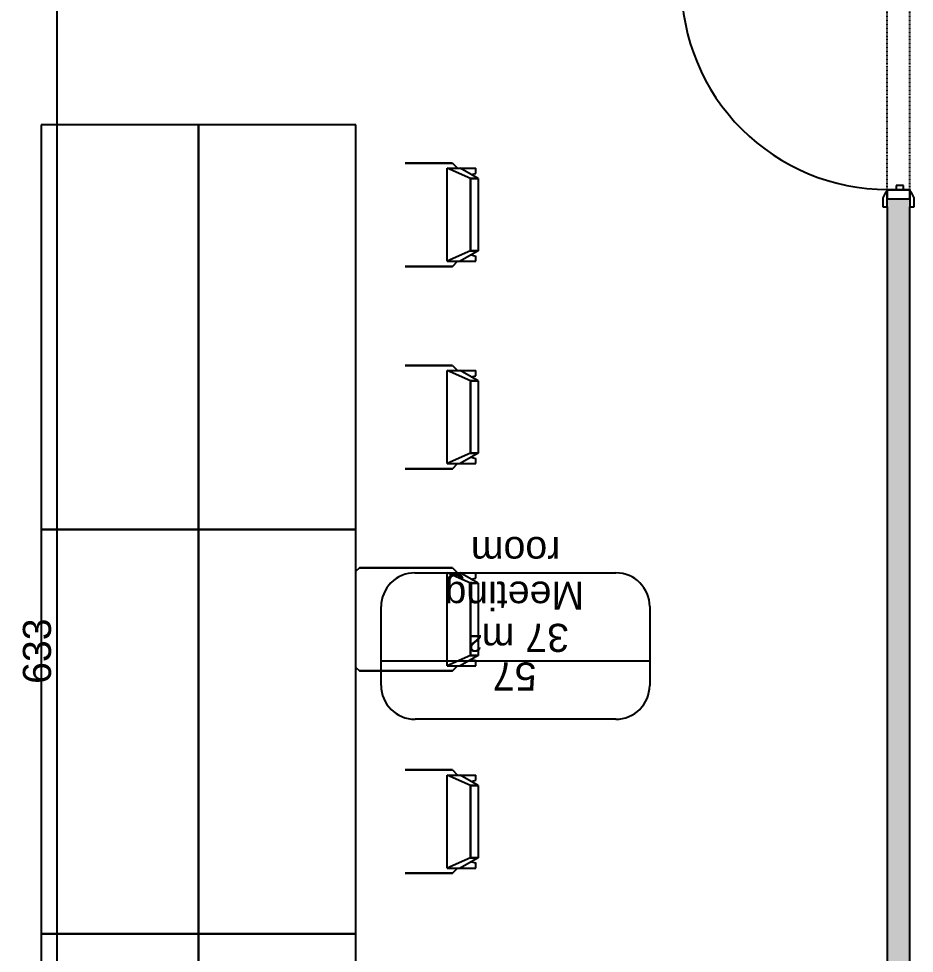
# Model space of a CAD drawing. Extents: x -5566 to 5867, y -120 to 4683.
# Drawn here: x -4791.3 to -4393, y 379.8 to 795.6 of the extents above; entities that cross this region are included whole.
import ezdxf

# ---------------------------------------------------------------- set-up
doc = ezdxf.new("R2010")
doc.units = 0
doc.linetypes.add('DASH', pattern=[0.6, 0.3, -0.3])
doc.layers.get('0').update_dxf_attribs({"linetype": 'CONTINUOUS'})
doc.layers.get('DEFPOINTS').update_dxf_attribs({"linetype": 'CONTINUOUS'})
for name, color, linetype in [('A-ANNO-DIMS', 211, 'CONTINUOUS'), ('A-AREA-IDEN', 2, 'CONTINUOUS'), ('A-DOOR', 31, 'CONTINUOUS'), ('A-DOOR-FRAM', 31, 'CONTINUOUS'), ('A-DOOR-HDLN', 31, 'DASH'), ('A-WALL-PATT', 111, 'CONTINUOUS'), ('G-IMPT', 8, 'CONTINUOUS'), ('I-FURN', 30, 'CONTINUOUS'), ('I-WALL', 2, 'CONTINUOUS')]:
    doc.layers.add(name, color=color, linetype=linetype)
doc.styles.add('ARIAL', font='arial.ttf', dxfattribs={"height": 12.5})
doc.dimstyles.new('100_200_2_5MM_ARIAL_CM', dxfattribs={"dimscale": 30.48, "dimtxt": 12.753242, "dimasz": 0.492126, "dimexe": 0.328084, "dimexo": 0.0625, "dimgap": 0.082021, "dimtad": 1, "dimdec": 0, "dimzin": 0, "dimtxsty": 'ARIAL', "dimblk1": 'OBLIQUE', "dimblk2": 'OBLIQUE', "dimsah": 1, "dimcen": 0.09, "dimdle": 0.328084, "dimazin": 3, "dimtfac": 1, "dimtdec": 4, "dimtix": 1, "dimtmove": 0, "dimatfit": 3, "dimtvp": 1, "dimtolj": 1, "dimtzin": 0})

# ---------------------------------------------------------------- blocks, each defined once
blk = doc.blocks.new('AR_FUR_TABLE_REC_-_L1800XW')
at = {"layer": 'I-FURN'}
for p, q in [((90, 35), (-90, 35)), ((-90, 35), (-90, -35)), ((90, -35), (90, 35)), ((-90, -35), (90, -35))]:
    blk.add_line(p, q, dxfattribs=at)
blk = doc.blocks.new('AR_FUR_CHAIR_ARMLESS_-_123')
at = {"layer": 'G-IMPT'}
for p, q in [((-48.26, 20.68), (-45.96, 22.98)), ((-45.96, 22.98), (-48.26, 20.68)), ((-45.96, 22.98), (-4.6, 22.98)), ((-4.6, 22.98), (-45.96, 22.98)), ((-3, 21.38), (-4.6, 22.98)), ((-3, 21.38), (-4.6, 22.98)), ((-57.45, 16.09), (-49.41, 20.68)), ((-57.45, 16.09), (-49.41, 20.68)), ((-56.3, 20.68), (-56.3, 18.38)), ((-49.41, 20.68), (-56.3, 20.68)), ((-54.3, 17.89), (-56.3, 18.38)), ((-54.01, 16.09), (-43.66, 20.68)), ((-54.01, 16.09), (-43.66, 20.68)), ((-43.66, 20.68), (-49.41, 20.68)), ((-43.66, 20.68), (-43.66, -20.68)), ((-57.45, -16.09), (-57.45, 16.09)), ((-57.45, 16.09), (-54.01, 16.09)), ((-57.45, -16.09), (-57.45, 16.09)), ((-54.01, 16.09), (-57.45, 16.09)), ((-54.01, -16.09), (-54.01, 16.09)), ((-54.01, 16.09), (-54.01, -16.09)), ((-57.45, -16.09), (-54.01, -16.09)), ((-57.45, -16.09), (-49.41, -20.68)), ((-54.01, -16.09), (-57.45, -16.09)), ((-57.45, -16.09), (-49.41, -20.68)), ((-54.01, -16.09), (-43.66, -20.68)), ((-54.01, -16.09), (-43.66, -20.68)), ((-54.3, -17.89), (-56.3, -18.38)), ((-56.3, -18.38), (-56.3, -20.68)), ((-49.41, -20.68), (-56.3, -20.68)), ((-43.66, -20.68), (-49.41, -20.68)), ((-45.96, -22.98), (-48.26, -20.68)), ((-45.96, -22.98), (-48.26, -20.68)), ((-45.96, -22.98), (-4.6, -22.98)), ((-4.6, -22.98), (-45.96, -22.98)), ((-4.6, -22.98), (-3, -21.38)), ((-3, -21.38), (-4.6, -22.98))]:
    blk.add_line(p, q, dxfattribs=at)
blk = doc.blocks.new('AR_FUR_CHAIR_ARMLESS_-_AR4')
blk.add_blockref('AR_FUR_CHAIR_ARMLESS_-_123', (0, 0))
blk = doc.blocks.new('AR_FUR_CHAIR_ARMLESS_-_12Z')
at = {"layer": 'G-IMPT'}
for p, q in [((-48.26, 20.68), (-45.96, 22.98)), ((-45.96, 22.98), (-48.26, 20.68)), ((-45.96, 22.98), (-25, 22.98)), ((-25, 22.98), (-45.96, 22.98)), ((-57.45, 16.09), (-49.41, 20.68)), ((-57.45, 16.09), (-49.41, 20.68)), ((-56.3, 20.68), (-56.3, 18.38)), ((-49.41, 20.68), (-56.3, 20.68)), ((-54.3, 17.89), (-56.3, 18.38)), ((-54.01, 16.09), (-43.66, 20.68)), ((-54.01, 16.09), (-43.66, 20.68)), ((-43.66, 20.68), (-49.41, 20.68)), ((-43.66, 20.68), (-43.66, -20.68)), ((-57.45, -16.09), (-57.45, 16.09)), ((-57.45, 16.09), (-54.01, 16.09)), ((-57.45, -16.09), (-57.45, 16.09)), ((-54.01, 16.09), (-57.45, 16.09)), ((-54.01, -16.09), (-54.01, 16.09)), ((-54.01, 16.09), (-54.01, -16.09)), ((-57.45, -16.09), (-54.01, -16.09)), ((-57.45, -16.09), (-49.41, -20.68)), ((-54.01, -16.09), (-57.45, -16.09)), ((-57.45, -16.09), (-49.41, -20.68)), ((-54.01, -16.09), (-43.66, -20.68)), ((-54.01, -16.09), (-43.66, -20.68)), ((-54.3, -17.89), (-56.3, -18.38)), ((-56.3, -18.38), (-56.3, -20.68)), ((-49.41, -20.68), (-56.3, -20.68)), ((-43.66, -20.68), (-49.41, -20.68)), ((-45.96, -22.98), (-48.26, -20.68)), ((-45.96, -22.98), (-48.26, -20.68)), ((-45.96, -22.98), (-25, -22.98)), ((-25, -22.98), (-45.96, -22.98))]:
    blk.add_line(p, q, dxfattribs=at)
blk = doc.blocks.new('AR_FUR_CHAIR_ARMLESS_-_AR_')
blk.add_blockref('AR_FUR_CHAIR_ARMLESS_-_12Z', (0, 0))
blk = doc.blocks.new('AR_INT_WOOD_SINGLE_LOUVER2')
at = {"layer": 'A-DOOR'}
for p, q in [((42, 96.6), (42, 5)), ((45.8, 96.6), (42, 96.6)), ((42, 5), (42, 96.6)), ((42, 96.6), (45.8, 96.6)), ((45.8, 5), (45.8, 96.6)), ((45.8, 96.6), (45.8, 5)), ((-50, 5), (-46, 5)), ((-46, 5), (-46, -5)), ((42, 5), (45.8, 5)), ((45.8, 5), (42, 5)), ((46, 5), (46, -5)), ((50, 5), (46, 5)), ((-46, -5), (-50, -5)), ((46, -5), (50, -5))]:
    blk.add_line(p, q, dxfattribs=at)
blk.add_arc((45.8, 5), 91.6, 90, 180, dxfattribs=at)
at = {"layer": 'A-DOOR-FRAM'}
for p, q in [((-49.5, 7), (-53.5, 7)), ((-53.5, 7), (-53.5, 5)), ((-53.5, 5), (-50, 5)), ((-46, 5), (-50, 5)), ((-50, 5), (-50, -5)), ((-46.9, 5.6), (-49.5, 7)), ((-46, -5), (-46, 5)), ((50, 5), (46, 5)), ((46, 5), (46, -5)), ((49.5, 7), (46.9, 5.6)), ((53.5, 7), (49.5, 7)), ((50, -5), (50, 5)), ((50, 5), (53.5, 5)), ((53.5, 5), (53.5, 7)), ((-44.1, 1), (-46, 1)), ((-44.1, -2.2), (-44.1, 1)), ((46, 1), (44.1, 1)), ((44.1, 1), (44.1, -2.2)), ((-46, -2.2), (-44.1, -2.2)), ((44.1, -2.2), (46, -2.2)), ((-53.5, -5), (-53.5, -7)), ((-50, -5), (-53.5, -5)), ((-53.5, -7), (-49.5, -7)), ((-50, -5), (-46, -5)), ((-49.5, -7), (-46.9, -5.6)), ((46, -5), (50, -5)), ((46.9, -5.6), (49.5, -7)), ((49.5, -7), (53.5, -7)), ((53.5, -5), (50, -5)), ((53.5, -7), (53.5, -5))]:
    blk.add_line(p, q, dxfattribs=at)
for centre, start, end in [((-47.3, 4.9), 7.125, 60.2551), ((47.3, 4.9), 119.7449, 172.875), ((-47.3, -4.9), 299.7449, 352.875), ((47.3, -4.9), 187.125, 240.2551)]:
    blk.add_arc(centre, 0.806, start, end, dxfattribs=at)
at = {"layer": 'A-DOOR-HDLN'}
for p, q in [((-50, 5), (50, 5)), ((-50, -5), (50, -5))]:
    blk.add_line(p, q, dxfattribs=at)
blk = doc.blocks.new('AR_TAG_ROOM_-_ROOM_NUMBER_')
at = {"layer": 'A-AREA-IDEN'}
for p, q in [((-0.8926, 0.5188), (0.8926, 0.5188)), ((-1.1946, 0), (-1.1946, 0.2169)), ((1.1946, 0.2169), (1.1946, 0)), ((-1.1946, -0.4845), (-1.1946, 0)), ((-1.1946, 0), (1.1946, 0)), ((1.1946, 0), (1.1946, -0.4845)), ((0.8947, -0.7844), (-0.8947, -0.7844))]:
    blk.add_line(p, q, dxfattribs=at)
for centre, radius, start, end in [((-0.8926, 0.2169), 0.3019, 90, 180), ((0.8926, 0.2169), 0.3019, 0, 90), ((-0.8947, -0.4845), 0.2999, 180, 270), ((0.8947, -0.4845), 0.2999, 270, 0)]:
    blk.add_arc(centre, radius, start, end, dxfattribs=at)
blk = doc.blocks.new('_OBLIQUE')
at = {"color": 0, "linetype": 'BYBLOCK'}
blk.add_line((-0.5, -0.5), (0.5, 0.5), dxfattribs=at)
blk = doc.blocks.new('DIMBLOCK79-LEVEL__9_00')
at = {"layer": 'A-ANNO-DIMS', "color": 0}
for p, q in [((-4774.25, 187.99), (-4774.25, 840.49)), ((-4782.35, 830.49), (-4764.25, 830.49)), ((-4782.35, 197.99), (-4764.25, 197.99))]:
    blk.add_line(p, q, dxfattribs=at)
at = {"layer": 'DEFPOINTS', "color": 0}
for p in [(-4784.25, 830.49), (-4774.25, 830.49), (-4784.25, 197.99)]:
    blk.add_point(p, dxfattribs=at)
at = {"layer": 'A-ANNO-DIMS', "color": 0, "xscale": 15, "yscale": 15, "zscale": 15}
for p, rotation in [((-4774.25, 830.49), 90), ((-4774.25, 197.99), 270)]:
    blk.add_blockref('_OBLIQUE', p, dxfattribs=dict(at, rotation=rotation))
at = {"layer": 'A-ANNO-DIMS', "color": 0, "insert": (-4783.14, 514.24), "char_height": 12.5, "width": 34.6103, "attachment_point": 5, "rotation": 90, "style": 'ARIAL'}
blk.add_mtext('\\A1;633', dxfattribs=at)

msp = doc.modelspace()

# ---------------------------------------------------------------- hatches: boundary and pattern name
at = {"layer": 'A-WALL-PATT'}
h = msp.add_hatch(color=256, dxfattribs=at)
h.paths.add_polyline_path([(-4405, 715.49), (-4405, 217.99), (-4395, 217.99), (-4395, 715.49)], flags=0)
h.paths.add_polyline_path([(-4405, 815.49), (-4395, 815.49), (-4395, 830.49), (-4405, 830.49), (-4405, 818.99)], flags=0)

# ---------------------------------------------------------------- linework, layer by layer
at = {"layer": 'I-WALL'}
for p, q in [((-4405, 711.99), (-4405, 217.99)), ((-4395, 217.99), (-4395, 711.99))]:
    msp.add_line(p, q, dxfattribs=at)

# ---------------------------------------------------------------- block references
at = {"layer": 'A-AREA-IDEN', "xscale": 49.99999999999998, "yscale": 49.99999999999998, "zscale": 49.99999999999998, "rotation": 180}
msp.add_blockref('AR_TAG_ROOM_-_ROOM_NUMBER_', (-4570.42, 509.86), dxfattribs=at)
at = {"layer": 'A-DOOR', "rotation": 89.99999999999999}
msp.add_blockref('AR_INT_WOOD_SINGLE_LOUVER2', (-4400, 765.49), dxfattribs=at)
at = {"layer": 'I-FURN'}
for name, p, rotation in [('AR_FUR_TABLE_REC_-_L1800XW', (-4746.38, 658.41), 270), ('AR_FUR_TABLE_REC_-_L1800XW', (-4676.38, 658.41), 270), ('AR_FUR_CHAIR_ARMLESS_-_AR_', (-4644.38, 708.41), 179.9999999999998), ('AR_FUR_CHAIR_ARMLESS_-_AR_', (-4644.38, 618.41), 179.9999999999998), ('AR_FUR_TABLE_REC_-_L1800XW', (-4746.38, 478.41), 270), ('AR_FUR_TABLE_REC_-_L1800XW', (-4676.38, 478.41), 270), ('AR_FUR_CHAIR_ARMLESS_-_AR4', (-4644.38, 528.41), 179.9999999999998), ('AR_FUR_CHAIR_ARMLESS_-_AR_', (-4644.38, 438.41), 179.9999999999998), ('AR_FUR_TABLE_REC_-_L1800XW', (-4746.38, 298.41), 270), ('AR_FUR_TABLE_REC_-_L1800XW', (-4676.38, 298.41), 270)]:
    msp.add_blockref(name, p, dxfattribs=dict(at, rotation=rotation))

# ---------------------------------------------------------------- texts
at = {"layer": 'A-AREA-IDEN', "char_height": 12.5, "attachment_point": 1, "rotation": 180, "style": 'ARIAL'}
for s, insert, width in [('room', (-4550.46, 552.54), 48.5021), ('Meeting', (-4539.87, 532.69), 74.1561), ('37 m²', (-4546.59, 513.92), 54.5147), ('57', (-4561.05, 496.73), 23.2489)]:
    msp.add_mtext(s, dxfattribs=dict(at, insert=insert, width=width))

# ---------------------------------------------------------------- dimensions: what is measured, and where the dimension line sits
at = {"layer": 'A-ANNO-DIMS'}
dim = msp.add_linear_dim(base=(-4774.25199982, 830.49172688), p1=(-4784.25199982, 197.99172688), p2=(-4784.25199982, 830.49172688), angle=270, dimstyle='100_200_2_5MM_ARIAL_CM', override={"dimpost": '<>', "dimfxl": 632.5}, dxfattribs=at)
dim.commit()
dim.dimension.update_dxf_attribs({"geometry": 'DIMBLOCK79-LEVEL__9_00', "text_midpoint": (-4783.13842546, 514.24172688)})

doc.saveas('drawing.dxf')
